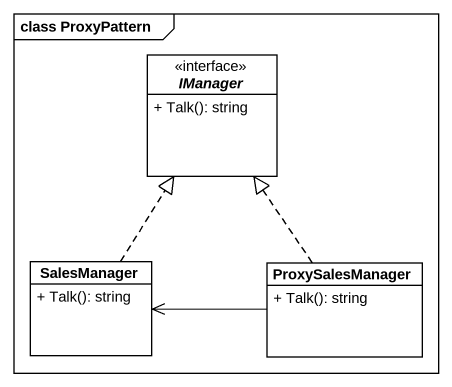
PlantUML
@startuml
mainframe class ProxyPattern
hide circle
hide empty members
skinparam classAttributeIconSize 0
interface IManager {
  + Talk(): string
}
class SalesManager {
  + Talk(): string
}
class ProxySalesManager {
  + Talk(): string
}
SalesManager .up.|> IManager
ProxySalesManager .up.|> IManager
ProxySalesManager -left-> SalesManager
@enduml
